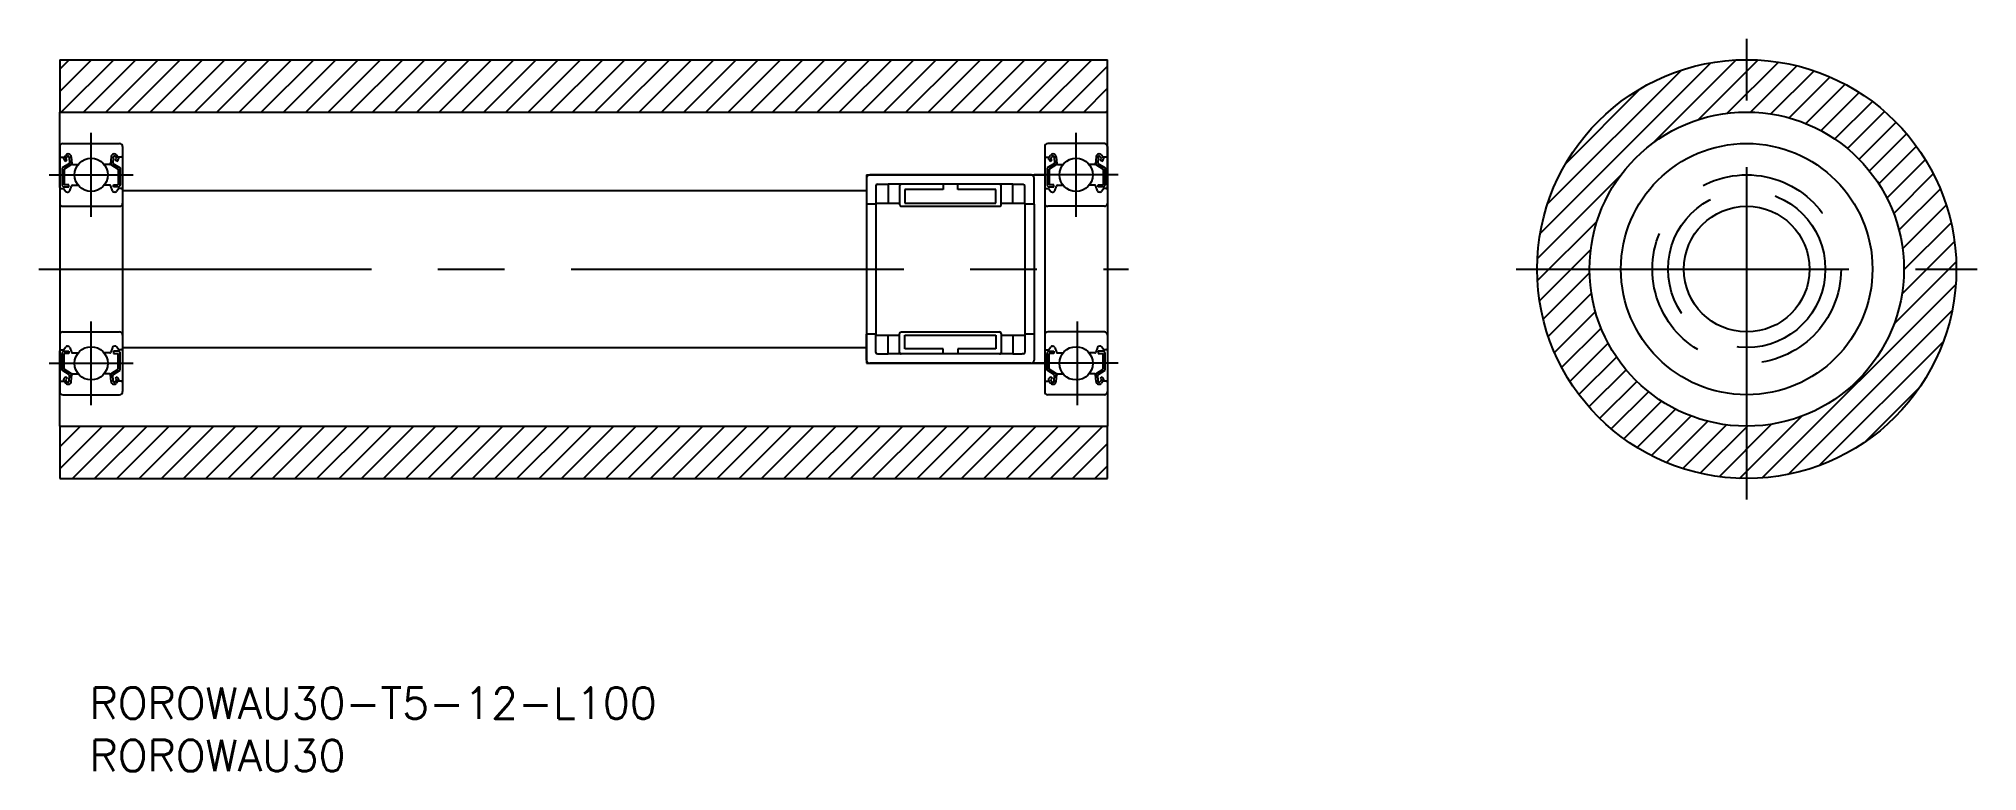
# Model space of a CAD drawing. Extents: x -2 to 183, y -48 to 22.
import ezdxf

# ---------------------------------------------------------------- set-up
doc = ezdxf.new("R2010")
doc.units = 0
doc.linetypes.add('CENTER', pattern=[50.8, 31.75, -6.35, 6.35, -6.35])
doc.linetypes.add('DASHED', pattern=[19.05, 12.7, -6.35])
doc.layers.get('0').update_dxf_attribs({"linetype": 'CONTINUOUS'})
doc.layers.add('CENTER', color=1, linetype='CENTER')
doc.styles.get("Standard").update_dxf_attribs({"font": 'txt.shx', "height": 3, "bigfont": 'bigfont.shx'})

# ---------------------------------------------------------------- blocks, each defined once
blk = doc.blocks.new('*U21')
at = {"color": 7, "linetype": 'CONTINUOUS'}
blk.add_text('ROROWAU30-T5-12-L100', height=3, dxfattribs=at).set_placement((2.85, -42.95))
blk = doc.blocks.new('*U22')
at = {"color": 7, "linetype": 'CONTINUOUS'}
blk.add_text('ROROWAU30', height=3, dxfattribs=at).set_placement((2.85, -47.96))

msp = doc.modelspace()

# ---------------------------------------------------------------- linework, layer by layer
at = {"color": 7, "linetype": 'CONTINUOUS'}
for p, q in [((0, 20), (100, 20)), ((0, 20), (0, 15)), ((100, 15), (100, 20)), ((0, 15), (100, 15)), ((0, 7.8), (0, 15)), ((100, 7.8), (100, 15)), ((6, 7.5), (77, 7.5)), ((77, 9), (94, 9)), ((77, 9), (77, -9)), ((77, 8.7), (77, 6.2)), ((92.7, 9), (77.3, 9)), ((77.89, 7.95), (77.89, 6.2)), ((78.04, 8.1), (79.05, 8.1)), ((78.04, 8.1), (79.05, 8.1)), ((79.05, 8.1), (79.05, 6.3)), ((79.05, 8.1), (79.05, 6.3)), ((80.3, 8.1), (79.05, 8.1)), ((80.15, 7.95), (80.15, 6.15)), ((89.7, 8.1), (80.3, 8.1)), ((90.95, 8.1), (89.7, 8.1)), ((89.85, 6.15), (89.85, 7.95)), ((90.95, 6.3), (90.95, 8.1)), ((90.95, 8.1), (91.85, 8.1)), ((90.95, 6.3), (90.95, 8.1)), ((90.95, 8.1), (91.95, 8.1)), ((92.1, 6.2), (92.1, 7.95)), ((93, 6.2), (93, 8.7)), ((77, 6.2), (77, -6.2)), ((77.89, 6.2), (77, 6.2)), ((77.89, 6.2), (77.89, -6.2)), ((77.9, 6.3), (79.05, 6.3)), ((79.05, 6.3), (80.15, 6.3)), ((80.3, 6), (89.7, 6)), ((89.85, 6.3), (90.95, 6.3)), ((90.95, 6.3), (92.1, 6.3)), ((92.1, 6.2), (92.1, -6.2)), ((93, 6.2), (92.1, 6.2)), ((93, 6.2), (93, -6.2)), ((77.89, -6.2), (77, -6.2)), ((77, -8.7), (77, -6.2)), ((77.89, -7.95), (77.89, -6.2)), ((77.9, -6.3), (79.05, -6.3)), ((79.05, -8.1), (79.05, -6.3)), ((79.05, -8.1), (79.05, -6.3)), ((79.05, -6.3), (80.15, -6.3)), ((80.15, -7.95), (80.15, -6.15)), ((80.3, -6), (89.7, -6)), ((89.85, -6.15), (89.85, -7.95)), ((89.85, -6.3), (90.95, -6.3)), ((90.95, -6.3), (90.95, -8.1)), ((90.95, -6.3), (92.1, -6.3)), ((90.95, -6.3), (90.95, -8.1)), ((93, -6.2), (92.1, -6.2)), ((92.1, -6.2), (92.1, -7.95)), ((93, -6.2), (93, -8.7)), ((0, -15), (0, -7.8)), ((6, -7.5), (77, -7.5)), ((77, -9), (94, -9)), ((92.7, -9), (77.3, -9)), ((78.04, -8.1), (79.05, -8.1)), ((78.04, -8.1), (79.05, -8.1)), ((80.3, -8.1), (79.05, -8.1)), ((89.7, -8.1), (80.3, -8.1)), ((90.95, -8.1), (89.7, -8.1)), ((90.95, -8.1), (91.85, -8.1)), ((90.95, -8.1), (91.85, -8.1)), ((91.95, -8.1), (91.85, -8.1)), ((100, -7.8), (100, -15)), ((0, -15), (100, -15)), ((0, -15), (0, -20)), ((100, -20), (100, -15)), ((0, -20), (100, -20))]:
    msp.add_line(p, q, dxfattribs=at)
at = {"color": 3, "linetype": 'CONTINUOUS'}
for p, q in [((0, 19.09), (0.91, 20)), ((0, 16.97), (3.03, 20)), ((0.15, 15), (5.15, 20)), ((2.27, 15), (7.27, 20)), ((4.39, 15), (9.39, 20)), ((6.51, 15), (11.51, 20)), ((8.64, 15), (13.64, 20)), ((10.76, 15), (15.76, 20)), ((12.88, 15), (17.88, 20)), ((15, 15), (20, 20)), ((17.12, 15), (22.12, 20)), ((19.24, 15), (24.24, 20)), ((21.36, 15), (26.36, 20)), ((23.49, 15), (28.49, 20)), ((25.61, 15), (30.61, 20)), ((27.73, 15), (32.73, 20)), ((29.85, 15), (34.85, 20)), ((31.97, 15), (36.97, 20)), ((34.09, 15), (39.09, 20)), ((36.21, 15), (41.21, 20)), ((38.33, 15), (43.33, 20)), ((40.46, 15), (45.46, 20)), ((42.58, 15), (47.58, 20)), ((44.7, 15), (49.7, 20)), ((46.82, 15), (51.82, 20)), ((48.94, 15), (53.94, 20)), ((51.06, 15), (56.06, 20)), ((53.18, 15), (58.18, 20)), ((55.31, 15), (60.31, 20)), ((57.43, 15), (62.43, 20)), ((59.55, 15), (64.55, 20)), ((61.67, 15), (66.67, 20)), ((63.79, 15), (68.79, 20)), ((65.91, 15), (70.91, 20)), ((68.03, 15), (73.03, 20)), ((70.15, 15), (75.15, 20)), ((72.28, 15), (77.28, 20)), ((74.4, 15), (79.4, 20)), ((76.52, 15), (81.52, 20)), ((78.64, 15), (83.64, 20)), ((80.76, 15), (85.76, 20)), ((82.88, 15), (87.88, 20)), ((85, 15), (90, 20)), ((87.12, 15), (92.12, 20)), ((89.25, 15), (94.25, 20)), ((91.37, 15), (96.37, 20)), ((93.49, 15), (98.49, 20)), ((95.61, 15), (100, 19.39)), ((141.29, 3.41), (157.59, 19.71)), ((142, 6.23), (154.77, 19)), ((152.03, 12.02), (159.98, 19.97)), ((156.41, 14.28), (162.1, 19.97)), ((159.13, 14.88), (164.02, 19.77)), ((161.37, 15), (165.79, 19.42)), ((163.31, 14.82), (167.43, 18.94)), ((97.73, 15), (100, 17.27)), ((143.73, 10.09), (150.91, 17.27)), ((165.06, 14.44), (168.96, 18.35)), ((166.64, 13.9), (170.39, 17.66)), ((168.08, 13.22), (171.73, 16.88)), ((99.85, 15), (100, 15.15)), ((169.4, 12.43), (172.99, 16.01)), ((170.61, 11.51), (174.16, 15.06)), ((171.72, 10.5), (175.25, 14.03)), ((172.71, 9.37), (176.26, 12.92)), ((173.6, 8.14), (177.2, 11.73)), ((174.37, 6.79), (178.05, 10.46)), ((141.03, 1.02), (148.98, 8.97)), ((175.03, 5.32), (178.81, 9.1)), ((175.53, 3.71), (179.48, 7.65)), ((175.88, 1.93), (180.05, 6.1)), ((141.03, -1.1), (146.72, 4.59)), ((176, -0.07), (180.5, 4.43)), ((141.23, -3.02), (146.12, 1.87)), ((175.81, -2.38), (180.83, 2.63)), ((175.04, -5.27), (180.99, 0.68)), ((141.58, -4.79), (146, -0.37)), ((162.49, -19.94), (180.94, -1.49)), ((142.06, -6.43), (146.18, -2.31)), ((142.65, -7.96), (146.56, -4.06)), ((164.95, -19.61), (180.61, -3.95)), ((143.34, -9.39), (147.1, -5.64)), ((144.12, -10.73), (147.78, -7.08)), ((167.91, -18.77), (179.77, -6.91)), ((144.99, -11.99), (148.57, -8.4)), ((145.94, -13.16), (149.49, -9.61)), ((146.97, -14.25), (150.5, -10.72)), ((148.08, -15.26), (151.63, -11.71)), ((149.27, -16.2), (152.86, -12.6)), ((172.29, -16.51), (177.51, -11.29)), ((150.54, -17.05), (154.21, -13.37)), ((151.9, -17.81), (155.68, -14.03)), ((153.35, -18.48), (157.29, -14.53)), ((160.32, -19.99), (166.27, -14.04)), ((0, -16.97), (1.97, -15)), ((0, -19.09), (4.09, -15)), ((1.21, -20), (6.21, -15)), ((3.33, -20), (8.33, -15)), ((5.46, -20), (10.46, -15)), ((7.58, -20), (12.58, -15)), ((9.7, -20), (14.7, -15)), ((11.82, -20), (16.82, -15)), ((13.94, -20), (18.94, -15)), ((16.06, -20), (21.06, -15)), ((18.18, -20), (23.18, -15)), ((20.31, -20), (25.31, -15)), ((22.43, -20), (27.43, -15)), ((24.55, -20), (29.55, -15)), ((26.67, -20), (31.67, -15)), ((28.79, -20), (33.79, -15)), ((30.91, -20), (35.91, -15)), ((33.03, -20), (38.03, -15)), ((35.15, -20), (40.15, -15)), ((37.28, -20), (42.28, -15)), ((39.4, -20), (44.4, -15)), ((41.52, -20), (46.52, -15)), ((43.64, -20), (48.64, -15)), ((45.76, -20), (50.76, -15)), ((47.88, -20), (52.88, -15)), ((50, -20), (55, -15)), ((52.12, -20), (57.12, -15)), ((54.25, -20), (59.25, -15)), ((56.37, -20), (61.37, -15)), ((58.49, -20), (63.49, -15)), ((60.61, -20), (65.61, -15)), ((62.73, -20), (67.73, -15)), ((64.85, -20), (69.85, -15)), ((66.97, -20), (71.97, -15)), ((69.1, -20), (74.1, -15)), ((71.22, -20), (76.22, -15)), ((73.34, -20), (78.34, -15)), ((75.46, -20), (80.46, -15)), ((77.58, -20), (82.58, -15)), ((79.7, -20), (84.7, -15)), ((81.82, -20), (86.82, -15)), ((83.94, -20), (88.94, -15)), ((86.07, -20), (91.07, -15)), ((88.19, -20), (93.19, -15)), ((90.31, -20), (95.31, -15)), ((92.43, -20), (97.43, -15)), ((94.55, -20), (99.55, -15)), ((154.9, -19.05), (159.07, -14.88)), ((156.57, -19.5), (161.07, -15)), ((158.37, -19.83), (163.38, -14.81)), ((96.67, -20), (100, -16.67)), ((98.79, -20), (100, -18.79))]:
    msp.add_line(p, q, dxfattribs=at)
for p, q in [((0, 11.7), (0, -11.7)), ((0.3, 12), (5.7, 12)), ((6, 11.7), (6, -11.7)), ((94, 11.7), (94, -11.7)), ((99.7, 12), (94.3, 12)), ((100, 11.7), (100, -11.7)), ((0.1, 10.7), (0.41, 10.7)), ((0.93, 10.1), (0.23, 9.66)), ((0.23, 9.66), (0.23, 8.05)), ((0.41, 10.7), (0.57, 10.89)), ((0.56, 10.29), (0.42, 10.43)), ((1.13, 9.99), (0.43, 9.55)), ((0.43, 9.55), (0.43, 8.05)), ((0.56, 10.57), (0.72, 10.76)), ((0.71, 10.43), (0.56, 10.57)), ((0.56, 10.29), (0.71, 10.43)), ((0.9, 10.7), (0.93, 10.1)), ((1.1, 10.72), (1.15, 10.09)), ((1.13, 10.33), (1.13, 9.99)), ((1.25, 10), (1.77, 10)), ((4.75, 10), (4.23, 10)), ((4.9, 10.72), (4.85, 10.09)), ((4.87, 10.33), (4.87, 9.99)), ((4.87, 9.99), (5.57, 9.55)), ((5.1, 10.7), (5.07, 10.1)), ((5.07, 10.1), (5.77, 9.66)), ((5.44, 10.57), (5.28, 10.76)), ((5.29, 10.43), (5.44, 10.57)), ((5.44, 10.29), (5.29, 10.43)), ((5.59, 10.7), (5.43, 10.89)), ((5.44, 10.29), (5.58, 10.43)), ((5.57, 9.55), (5.57, 8.05)), ((5.9, 10.7), (5.59, 10.7)), ((5.77, 9.66), (5.77, 8.05)), ((94.1, 10.7), (94.41, 10.7)), ((94.93, 10.1), (94.23, 9.66)), ((94.23, 9.66), (94.23, 8.05)), ((94.41, 10.7), (94.57, 10.89)), ((94.56, 10.29), (94.42, 10.43)), ((95.13, 9.99), (94.43, 9.55)), ((94.43, 9.55), (94.43, 8.05)), ((94.56, 10.57), (94.72, 10.76)), ((94.71, 10.43), (94.56, 10.57)), ((94.56, 10.29), (94.71, 10.43)), ((94.9, 10.7), (94.93, 10.1)), ((95.1, 10.72), (95.15, 10.09)), ((95.13, 10.33), (95.13, 9.99)), ((95.25, 10), (95.77, 10)), ((98.75, 10), (98.23, 10)), ((98.9, 10.72), (98.85, 10.09)), ((98.87, 10.33), (98.87, 9.99)), ((98.87, 9.99), (99.57, 9.55)), ((99.1, 10.7), (99.07, 10.1)), ((99.07, 10.1), (99.77, 9.66)), ((99.44, 10.57), (99.28, 10.76)), ((99.29, 10.43), (99.44, 10.57)), ((99.44, 10.29), (99.29, 10.43)), ((99.59, 10.7), (99.43, 10.89)), ((99.44, 10.29), (99.58, 10.43)), ((99.57, 9.55), (99.57, 8.05)), ((99.9, 10.7), (99.59, 10.7)), ((99.77, 9.66), (99.77, 8.05)), ((0.1, 7.7), (0.35, 7.7)), ((0.35, 7.7), (0.58, 7.42)), ((0.88, 8.05), (0.43, 8.05)), ((0.43, 7.85), (0.88, 7.85)), ((0.88, 7.85), (0.88, 8.05)), ((0.96, 7.48), (1.13, 7.93)), ((1.22, 8), (1.77, 8)), ((4.78, 8), (4.23, 8)), ((5.04, 7.48), (4.87, 7.93)), ((5.12, 7.85), (5.12, 8.05)), ((5.12, 8.05), (5.57, 8.05)), ((5.57, 7.85), (5.12, 7.85)), ((5.65, 7.7), (5.42, 7.42)), ((5.9, 7.7), (5.65, 7.7)), ((94.1, 7.7), (94.35, 7.7)), ((94.35, 7.7), (94.58, 7.42)), ((94.88, 8.05), (94.43, 8.05)), ((94.43, 7.85), (94.88, 7.85)), ((94.88, 7.85), (94.88, 8.05)), ((94.96, 7.48), (95.13, 7.93)), ((95.22, 8), (95.77, 8)), ((98.78, 8), (98.23, 8)), ((99.04, 7.48), (98.87, 7.93)), ((99.12, 8.05), (99.57, 8.05)), ((99.12, 7.85), (99.12, 8.05)), ((99.57, 7.85), (99.12, 7.85)), ((99.65, 7.7), (99.42, 7.42)), ((99.9, 7.7), (99.65, 7.7)), ((0.3, 6), (5.7, 6)), ((0.74, 7.35), (0.77, 7.35)), ((5.26, 7.35), (5.23, 7.35)), ((99.7, 6), (94.3, 6)), ((94.74, 7.35), (94.77, 7.35)), ((99.26, 7.35), (99.23, 7.35)), ((0.3, -6), (5.7, -6)), ((0.74, -7.35), (0.77, -7.35)), ((5.26, -7.35), (5.23, -7.35)), ((99.7, -6), (94.3, -6)), ((94.74, -7.35), (94.77, -7.35)), ((99.26, -7.35), (99.23, -7.35)), ((0.1, -7.7), (0.35, -7.7)), ((0.23, -9.66), (0.23, -8.05)), ((0.35, -7.7), (0.58, -7.42)), ((0.43, -7.85), (0.88, -7.85)), ((0.43, -9.55), (0.43, -8.05)), ((0.88, -8.05), (0.43, -8.05)), ((0.54, -7.85), (0.54, -7.85)), ((0.66, -7.85), (0.66, -7.85)), ((0.88, -7.85), (0.88, -8.05)), ((0.96, -7.48), (1.13, -7.93)), ((1.22, -8), (1.77, -8)), ((4.78, -8), (4.23, -8)), ((5.04, -7.48), (4.87, -7.93)), ((5.57, -7.85), (5.12, -7.85)), ((5.12, -7.85), (5.12, -8.05)), ((5.12, -8.05), (5.57, -8.05)), ((5.65, -7.7), (5.42, -7.42)), ((5.57, -9.55), (5.57, -8.05)), ((5.9, -7.7), (5.65, -7.7)), ((5.77, -9.66), (5.77, -8.05)), ((94.1, -7.7), (94.35, -7.7)), ((94.23, -9.66), (94.23, -8.05)), ((94.35, -7.7), (94.58, -7.42)), ((94.43, -7.85), (94.88, -7.85)), ((94.43, -9.55), (94.43, -8.05)), ((94.88, -8.05), (94.43, -8.05)), ((94.88, -7.85), (94.88, -8.05)), ((94.96, -7.48), (95.13, -7.93)), ((95.22, -8), (95.77, -8)), ((98.78, -8), (98.23, -8)), ((99.04, -7.48), (98.87, -7.93)), ((99.57, -7.85), (99.12, -7.85)), ((99.12, -7.85), (99.12, -8.05)), ((99.12, -8.05), (99.57, -8.05)), ((99.34, -7.85), (99.34, -7.85)), ((99.65, -7.7), (99.42, -7.42)), ((99.46, -7.85), (99.46, -7.85)), ((99.57, -9.55), (99.57, -8.05)), ((99.9, -7.7), (99.65, -7.7)), ((99.77, -9.66), (99.77, -8.05)), ((0.1, -10.7), (0.41, -10.7)), ((0.93, -10.1), (0.23, -9.66)), ((0.41, -10.7), (0.57, -10.89)), ((0.56, -10.29), (0.42, -10.43)), ((1.13, -9.99), (0.43, -9.55)), ((0.56, -10.29), (0.71, -10.43)), ((0.71, -10.43), (0.56, -10.57)), ((0.56, -10.57), (0.72, -10.76)), ((0.9, -10.7), (0.93, -10.1)), ((1.1, -10.72), (1.15, -10.09)), ((1.13, -10.33), (1.13, -9.99)), ((1.25, -10), (1.77, -10)), ((4.75, -10), (4.23, -10)), ((4.9, -10.72), (4.85, -10.09)), ((4.87, -9.99), (5.57, -9.55)), ((4.87, -10.33), (4.87, -9.99)), ((5.07, -10.1), (5.77, -9.66)), ((5.1, -10.7), (5.07, -10.1)), ((5.44, -10.57), (5.28, -10.76)), ((5.44, -10.29), (5.29, -10.43)), ((5.29, -10.43), (5.44, -10.57)), ((5.59, -10.7), (5.43, -10.89)), ((5.44, -10.29), (5.58, -10.43)), ((5.9, -10.7), (5.59, -10.7)), ((94.1, -10.7), (94.41, -10.7)), ((94.93, -10.1), (94.23, -9.66)), ((94.41, -10.7), (94.57, -10.89)), ((94.56, -10.29), (94.42, -10.43)), ((95.13, -9.99), (94.43, -9.55)), ((94.56, -10.29), (94.71, -10.43)), ((94.71, -10.43), (94.56, -10.57)), ((94.56, -10.57), (94.72, -10.76)), ((94.9, -10.7), (94.93, -10.1)), ((95.1, -10.72), (95.15, -10.09)), ((95.13, -10.33), (95.13, -9.99)), ((95.25, -10), (95.77, -10)), ((98.75, -10), (98.23, -10)), ((98.9, -10.72), (98.85, -10.09)), ((98.87, -9.99), (99.57, -9.55)), ((98.87, -10.33), (98.87, -9.99)), ((99.07, -10.1), (99.77, -9.66)), ((99.1, -10.7), (99.07, -10.1)), ((99.44, -10.57), (99.28, -10.76)), ((99.44, -10.29), (99.29, -10.43)), ((99.29, -10.43), (99.44, -10.57)), ((99.59, -10.7), (99.43, -10.89)), ((99.44, -10.29), (99.58, -10.43)), ((99.9, -10.7), (99.59, -10.7)), ((0.3, -12), (5.7, -12)), ((99.7, -12), (94.3, -12))]:
    msp.add_line(p, q)
at = {"color": 3, "linetype": 'DASHED'}
for p, q in [((84.3, 7.6), (80.65, 7.6)), ((80.65, 7.6), (80.65, 6.3)), ((84.3, 8.1), (84.3, 7.6)), ((85.7, 7.6), (85.7, 8.1)), ((89.35, 7.6), (85.7, 7.6)), ((89.35, 6.3), (89.35, 7.6)), ((80.65, 6.3), (89.35, 6.3)), ((80.65, -7.6), (80.65, -6.3)), ((80.65, -6.3), (89.35, -6.3)), ((89.35, -6.3), (89.35, -7.6)), ((84.3, -7.6), (80.65, -7.6)), ((84.3, -8.1), (84.3, -7.6)), ((89.35, -7.6), (85.7, -7.6)), ((85.7, -7.6), (85.7, -8.1))]:
    msp.add_line(p, q, dxfattribs=at)
at = {"color": 7, "linetype": 'CONTINUOUS'}
for radius in [20, 15, 12, 6]:
    msp.add_circle((161, 0), radius, dxfattribs=at)
for centre in [(3, 9), (97, 9), (3, -9), (97, -9)]:
    msp.add_circle(centre, 1.59)
at = {"color": 3, "linetype": 'DASHED'}
for radius in [9, 7.5]:
    msp.add_circle((161, 0), radius, dxfattribs=at)
for centre, radius, start, end in [((0.3, 11.7), 0.3, 90, 180), ((5.7, 11.7), 0.3, 0, 90), ((94.3, 11.7), 0.3, 90, 180), ((99.7, 11.7), 0.3, 0, 90), ((0.1, 10.8), 0.1, 180, 270), ((0.56, 10.57), 0.2, 139.9921, 224.998), ((0.8, 10.7), 0.3, 4.935, 139.9921), ((0.8, 10.7), 0.1, 3.0864, 139.9628), ((1.25, 10.1), 0.1, 184.935, 269.9989), ((4.75, 10.1), 0.1, 270.0011, 355.065), ((5.2, 10.7), 0.3, 40.0079, 175.065), ((5.2, 10.7), 0.1, 40.0372, 176.9136), ((5.44, 10.57), 0.2, 315.002, 40.0079), ((5.9, 10.8), 0.1, 270, 0), ((94.1, 10.8), 0.1, 180, 270), ((94.56, 10.57), 0.2, 139.9921, 224.998), ((94.8, 10.7), 0.3, 4.935, 139.9921), ((94.8, 10.7), 0.1, 3.0864, 139.9628), ((95.25, 10.1), 0.1, 184.935, 269.9989), ((98.75, 10.1), 0.1, 270.0011, 355.065), ((99.2, 10.7), 0.3, 40.0079, 175.065), ((99.2, 10.7), 0.1, 40.0372, 176.9136), ((99.44, 10.57), 0.2, 315.002, 40.0079), ((99.9, 10.8), 0.1, 270, 0), ((0.1, 7.6), 0.1, 90, 180), ((0.43, 8.05), 0.2, 180, 270), ((0.74, 7.55), 0.2, 219.9863, 270), ((0.77, 7.55), 0.2, 270, 340.0584), ((1.22, 7.9), 0.1, 89.999, 160.0584), ((4.78, 7.9), 0.1, 19.9416, 90.001), ((5.23, 7.55), 0.2, 199.9416, 270), ((5.26, 7.55), 0.2, 270, 320.0137), ((5.57, 8.05), 0.2, 270, 0), ((5.9, 7.6), 0.1, 0, 90), ((94.1, 7.6), 0.1, 90, 180), ((94.43, 8.05), 0.2, 180, 270), ((94.74, 7.55), 0.2, 219.9863, 270), ((94.77, 7.55), 0.2, 270, 340.0584), ((95.22, 7.9), 0.1, 89.999, 160.0584), ((98.78, 7.9), 0.1, 19.9416, 90.001), ((99.23, 7.55), 0.2, 199.9416, 270), ((99.26, 7.55), 0.2, 270, 320.0137), ((99.57, 8.05), 0.2, 270, 0), ((99.9, 7.6), 0.1, 0, 90), ((0.3, 6.3), 0.3, 180, 270), ((5.7, 6.3), 0.3, 270, 0), ((94.3, 6.3), 0.3, 180, 270), ((99.7, 6.3), 0.3, 270, 0), ((0.3, -6.3), 0.3, 90, 180), ((0.74, -7.55), 0.2, 90, 140.0137), ((0.77, -7.55), 0.2, 19.9416, 90), ((5.23, -7.55), 0.2, 90, 160.0584), ((5.26, -7.55), 0.2, 39.9863, 90), ((5.7, -6.3), 0.3, 0, 90), ((94.3, -6.3), 0.3, 90, 180), ((94.74, -7.55), 0.2, 90, 140.0137), ((94.77, -7.55), 0.2, 19.9416, 90), ((99.23, -7.55), 0.2, 90, 160.0584), ((99.26, -7.55), 0.2, 39.9863, 90), ((99.7, -6.3), 0.3, 0, 90), ((0.1, -7.6), 0.1, 180, 270), ((0.43, -8.05), 0.2, 90, 180), ((1.22, -7.9), 0.1, 199.9416, 270.001), ((4.78, -7.9), 0.1, 269.999, 340.0584), ((5.57, -8.05), 0.2, 0, 90), ((5.9, -7.6), 0.1, 270, 0), ((94.1, -7.6), 0.1, 180, 270), ((94.43, -8.05), 0.2, 90, 180), ((95.22, -7.9), 0.1, 199.9416, 270.001), ((98.78, -7.9), 0.1, 269.999, 340.0584), ((99.57, -8.05), 0.2, 0, 90), ((99.9, -7.6), 0.1, 270, 0), ((0.1, -10.8), 0.1, 90, 180), ((0.56, -10.57), 0.2, 135.002, 220.0079), ((0.8, -10.7), 0.3, 220.0079, 355.065), ((0.8, -10.7), 0.1, 220.0372, 356.9136), ((1.25, -10.1), 0.1, 90.0011, 175.065), ((4.75, -10.1), 0.1, 4.935, 89.9989), ((5.2, -10.7), 0.3, 184.935, 319.9921), ((5.2, -10.7), 0.1, 183.0864, 319.9628), ((5.44, -10.57), 0.2, 319.9921, 44.998), ((5.9, -10.8), 0.1, 0, 90), ((94.1, -10.8), 0.1, 90, 180), ((94.56, -10.57), 0.2, 135.002, 220.0079), ((94.8, -10.7), 0.3, 220.0079, 355.065), ((94.8, -10.7), 0.1, 220.0372, 356.9136), ((95.25, -10.1), 0.1, 90.0011, 175.065), ((98.75, -10.1), 0.1, 4.935, 89.9989), ((99.2, -10.7), 0.3, 184.935, 319.9921), ((99.2, -10.7), 0.1, 183.0864, 319.9628), ((99.44, -10.57), 0.2, 319.9921, 44.998), ((99.9, -10.8), 0.1, 0, 90), ((0.3, -11.7), 0.3, 180, 270), ((5.7, -11.7), 0.3, 270, 0), ((94.3, -11.7), 0.3, 180, 270), ((99.7, -11.7), 0.3, 270, 0)]:
    msp.add_arc(centre, radius, start, end)
at = {"color": 7, "linetype": 'CONTINUOUS'}
for centre, radius, start, end in [((77.3, 8.7), 0.3, 89.9999, 179.9998), ((78.04, 7.95), 0.15, 90, 180), ((80.3, 7.95), 0.15, 89.9999, 179.9998), ((89.7, 7.95), 0.15, 0, 89.9999), ((91.95, 7.95), 0.15, 0, 90), ((92.7, 8.7), 0.3, 0, 89.9999), ((80.3, 6.15), 0.15, 179.9998, 269.9998), ((89.7, 6.15), 0.15, 269.9998, 0), ((80.3, -6.15), 0.15, 89.9999, 179.9998), ((89.7, -6.15), 0.15, 0, 89.9999), ((77.3, -8.7), 0.3, 179.9998, 269.9998), ((78.04, -7.95), 0.15, 180, 270), ((80.3, -7.95), 0.15, 179.9998, 269.9998), ((89.7, -7.95), 0.15, 269.9998, 0), ((91.95, -7.95), 0.15, 270, 0), ((92.7, -8.7), 0.3, 269.9998, 0)]:
    msp.add_arc(centre, radius, start, end, dxfattribs=at)
at = {"layer": 'CENTER', "color": 1, "linetype": 'CENTER'}
for p, q in [((161, -22), (161, 22)), ((3, 5), (3, 13)), ((97, 5), (97, 13)), ((-1, 9), (7, 9)), ((101, 9), (93, 9)), ((-2, 0), (102, 0)), ((139, 0), (183, 0)), ((3, -13), (3, -5)), ((97.13, -13), (97.13, -5)), ((-1, -9), (7, -9)), ((101, -9), (93, -9))]:
    msp.add_line(p, q, dxfattribs=at)

# ---------------------------------------------------------------- block references
at = {"color": 7, "linetype": 'CONTINUOUS'}
for name in ['*U21', '*U22']:
    msp.add_blockref(name, (0, 0), dxfattribs=at)

doc.saveas('drawing.dxf')
